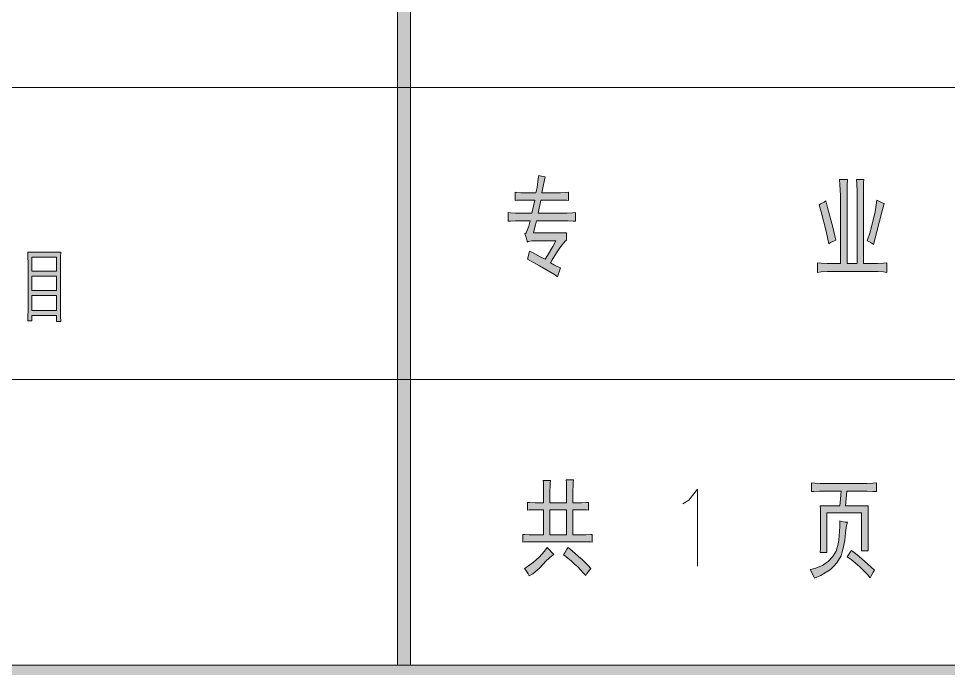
# Model space of a CAD drawing. Header units: millimetres. Extents: x 0 to 207, y 0 to 293.
# Drawn here: x 139.89 to 175.61, y 242.76 to 267.7 of the extents above; entities that cross this region are included whole.
import ezdxf

# ---------------------------------------------------------------- set-up
doc = ezdxf.new("R2010")
doc.units = ezdxf.units.MM

msp = doc.modelspace()

# ---------------------------------------------------------------- hatches: boundary and pattern name
h = msp.add_hatch(color=0)
h.dxf.hatch_style = 2
h.paths.add_polyline_path([(154.449639, 287.224611), (154.943528, 287.224611), (154.943528, 242.883972), (154.449639, 242.883972)])
h = msp.add_hatch(color=0)
h.dxf.hatch_style = 2
h.paths.add_polyline_path([(160.587972, 257.795889), (160.478611, 257.880556), (159.903583, 258.212167), (159.437917, 258.462639), (159.466139, 258.561417), (159.508472, 258.720167), (159.519056, 258.776611), (159.628417, 258.720167), (159.92475, 258.561417), (160.111722, 258.462639), (160.203444, 258.60375), (160.415111, 258.960056), (160.531528, 259.17525), (159.691917, 259.17525), (159.600194, 259.168194), (159.466139, 259.1435), (159.427333, 259.125861), (159.427333, 259.17525), (159.377944, 259.334), (159.332083, 259.439833), (159.392056, 259.482167), (159.494361, 259.732639), (159.54375, 259.940778), (159.088667, 259.940778), (158.979306, 259.940778), (158.78175, 259.930194), (158.693556, 259.923139), (158.693556, 260.25475), (158.78175, 260.247694), (158.979306, 260.237111), (159.088667, 260.237111), (159.610778, 260.237111), (159.716611, 260.734528), (159.275639, 260.734528), (159.180389, 260.734528), (159.025167, 260.727472), (158.961667, 260.720417), (158.961667, 261.034389), (159.025167, 261.027333), (159.180389, 261.01675), (159.275639, 261.01675), (159.762472, 261.01675), (159.804806, 261.217833), (159.854194, 261.549444), (159.868306, 261.6835), (159.977667, 261.658806), (160.104667, 261.634111), (160.122306, 261.634111), (160.094083, 261.507111), (160.030583, 261.200194), (159.995306, 261.01675), (160.62325, 261.01675), (160.704389, 261.01675), (160.901944, 261.027333), (161.018361, 261.034389), (161.018361, 260.720417), (160.937222, 260.727472), (160.739667, 260.734528), (160.62325, 260.734528), (159.949444, 260.734528), (159.843611, 260.237111), (160.87725, 260.237111), (160.965444, 260.237111), (161.170056, 260.247694), (161.286472, 260.25475), (161.286472, 259.923139), (161.198278, 259.930194), (161.000722, 259.940778), (160.891361, 259.940778), (159.787167, 259.940778), (159.744833, 259.782028), (159.688389, 259.549194), (159.67075, 259.475111), (160.937222, 259.475111), (160.937222, 259.192889), (160.894889, 259.17525), (160.753778, 259.009444), (160.651472, 258.861278), (160.549167, 258.709583), (160.383361, 258.445), (160.319861, 258.328583), (160.471556, 258.243917), (160.662056, 258.145139), (160.704389, 258.131028)])
h = msp.add_hatch(color=0)
h.dxf.hatch_style = 2
h.paths.add_polyline_path([(171.73575, 261.531806), (171.721639, 261.3025), (171.711056, 260.903861), (171.711056, 260.734528), (171.711056, 258.296833), (172.095583, 258.296833), (172.095583, 260.935611), (172.095583, 261.069667), (172.085, 261.366), (172.070889, 261.531806), (172.363694, 261.531806), (172.349583, 261.401278), (172.339, 261.119056), (172.339, 260.967361), (172.339, 258.296833), (172.790556, 258.296833), (172.885806, 258.296833), (173.111583, 258.310944), (173.245639, 258.328583), (173.245639, 257.961694), (173.111583, 257.979333), (172.892861, 257.996972), (172.804667, 257.996972), (171.03725, 257.996972), (170.956111, 257.996972), (170.723278, 257.979333), (170.571583, 257.961694), (170.571583, 258.328583), (170.723278, 258.310944), (170.949056, 258.296833), (171.026667, 258.296833), (171.457056, 258.296833), (171.457056, 260.752167), (171.457056, 260.928556), (171.439417, 261.316611), (171.421778, 261.531806)])
h = msp.add_hatch(color=0)
h.dxf.hatch_style = 2
h.paths.add_polyline_path([(173.139806, 260.604), (173.065722, 260.321778), (172.857583, 259.531556), (172.723528, 259.027083), (172.663556, 259.076472), (172.543611, 259.150556), (172.480111, 259.17525), (172.600056, 259.499806), (172.787028, 260.279444), (172.850528, 260.734528), (172.914028, 260.702778), (173.058667, 260.63575)])
h = msp.add_hatch(color=0)
h.dxf.hatch_style = 2
h.paths.add_polyline_path([(170.896139, 260.702778), (170.966694, 260.44525), (171.160722, 259.690306), (171.280667, 259.192889), (171.217167, 259.17525), (171.083111, 259.108222), (171.012556, 259.058833), (170.91025, 259.542139), (170.723278, 260.2865), (170.642139, 260.554611), (170.698583, 260.586361), (170.829111, 260.660444)])
h = msp.add_hatch(color=0)
h.paths.add_polyline_path([(141.50975, 258.737806), (141.506222, 258.561417), (141.502694, 258.226278), (141.502694, 258.067528), (141.502694, 256.642306), (141.502694, 256.550583), (141.506222, 256.271889), (141.50975, 256.081389), (141.351, 256.081389), (141.351, 256.300111), (140.3985, 256.300111), (140.3985, 256.0955), (140.246806, 256.0955), (140.250333, 256.257778), (140.253861, 256.522361), (140.253861, 256.617611), (140.253861, 258.067528), (140.253861, 258.268611), (140.250333, 258.60375), (140.246806, 258.737806)])
h.paths.add_polyline_path([(141.351, 256.497667), (141.351, 257.069167), (140.3985, 257.069167), (140.3985, 256.497667)])
h.paths.add_polyline_path([(141.351, 257.263194), (141.351, 257.81), (140.3985, 257.81), (140.3985, 257.263194)])
h.paths.add_polyline_path([(141.351, 258.007556), (141.351, 258.543778), (140.3985, 258.543778), (140.3985, 258.007556)])
h = msp.add_hatch(color=0)
h.paths.add_polyline_path([(160.055278, 249.114028), (160.055278, 249.449167), (160.048222, 249.879556), (160.044694, 249.978333), (160.323389, 249.978333), (160.312806, 249.879556), (160.298694, 249.449167), (160.298694, 249.114028), (160.94075, 249.114028), (160.94075, 249.456222), (160.933694, 249.897194), (160.926639, 249.995972), (161.205333, 249.995972), (161.19475, 249.897194), (161.184167, 249.456222), (161.184167, 249.114028), (161.417, 249.114028), (161.519306, 249.114028), (161.699222, 249.124611), (161.776833, 249.131667), (161.776833, 248.831806), (161.699222, 248.842389), (161.519306, 248.849444), (161.417, 248.849444), (161.184167, 248.849444), (161.184167, 247.886361), (161.579278, 247.886361), (161.681583, 247.886361), (161.857972, 247.896944), (161.928528, 247.904), (161.928528, 247.604139), (161.8615, 247.614722), (161.695694, 247.621778), (161.589861, 247.621778), (159.614306, 247.621778), (159.504944, 247.621778), (159.328556, 247.614722), (159.265056, 247.604139), (159.265056, 247.904), (159.328556, 247.896944), (159.504944, 247.886361), (159.614306, 247.886361), (160.055278, 247.886361), (160.055278, 248.849444), (159.857722, 248.849444), (159.720139, 248.849444), (159.508472, 248.842389), (159.441444, 248.831806), (159.441444, 249.131667), (159.515528, 249.124611), (159.730722, 249.114028), (159.868306, 249.114028)])
h.paths.add_polyline_path([(160.94075, 247.886361), (160.94075, 248.849444), (160.298694, 248.849444), (160.298694, 247.886361)])
h = msp.add_hatch(color=0)
h.dxf.hatch_style = 2
h.paths.add_polyline_path([(172.377806, 249.861917), (172.469528, 249.861917), (172.702361, 249.8725), (172.843472, 249.879556), (172.843472, 249.547944), (172.702361, 249.555), (172.469528, 249.565583), (172.377806, 249.565583), (171.704, 249.565583), (171.658139, 249.001139), (172.5295, 249.001139), (172.522444, 248.874139), (172.518917, 248.627194), (172.518917, 248.500194), (172.518917, 247.819333), (172.518917, 247.688806), (172.522444, 247.413639), (172.5295, 247.272528), (172.271972, 247.272528), (172.271972, 248.733028), (170.934944, 248.733028), (170.934944, 247.2055), (170.680944, 247.2055), (170.688, 247.357194), (170.691528, 247.639417), (170.691528, 247.769944), (170.691528, 248.468444), (170.691528, 248.609556), (170.688, 248.874139), (170.680944, 249.001139), (171.435889, 249.001139), (171.446472, 249.131667), (171.471167, 249.413889), (171.48175, 249.565583), (170.762083, 249.565583), (170.652722, 249.565583), (170.441056, 249.555), (170.342278, 249.547944), (170.342278, 249.879556), (170.472806, 249.8725), (170.680944, 249.861917), (170.762083, 249.861917)])
h = msp.add_hatch(color=0)
h.dxf.hatch_style = 2
h.paths.add_polyline_path([(171.728694, 248.369667), (171.696944, 248.242667), (171.654611, 247.971028), (171.6405, 247.819333), (171.626389, 247.671167), (171.569944, 247.374833), (171.527611, 247.230194), (171.488806, 247.085556), (171.323, 246.810389), (171.199528, 246.683389), (171.072528, 246.552861), (170.705639, 246.327083), (170.458694, 246.228306), (170.430472, 246.302389), (170.349333, 246.468194), (170.296417, 246.559917), (170.476333, 246.598722), (170.769139, 246.715139), (170.8785, 246.79275), (170.987861, 246.866833), (171.16425, 247.050278), (171.22775, 247.156111), (171.29125, 247.265472), (171.375917, 247.530056), (171.397083, 247.688806), (171.414722, 247.844028), (171.435889, 248.210917), (171.435889, 248.419056), (171.499389, 248.394361), (171.644028, 248.369667)])
h = msp.add_hatch(color=0)
h.dxf.hatch_style = 2
h.paths.add_polyline_path([(160.450389, 247.138472), (160.36925, 247.082028), (160.157583, 246.888), (160.027056, 246.750417), (159.896528, 246.612833), (159.639, 246.394111), (159.508472, 246.309444), (159.469667, 246.394111), (159.374417, 246.535222), (159.325028, 246.591667), (159.444972, 246.66575), (159.674278, 246.838611), (159.783639, 246.933861), (159.889472, 247.029111), (160.097611, 247.265472), (160.196389, 247.406583), (160.259889, 247.3325), (160.386889, 247.198444)])
h = msp.add_hatch(color=0)
h.dxf.hatch_style = 2
h.paths.add_polyline_path([(160.997194, 247.406583), (161.06775, 247.346611), (161.268833, 247.17375), (161.402889, 247.057333), (161.536944, 246.940917), (161.769778, 246.708083), (161.868556, 246.591667), (161.815639, 246.535222), (161.723917, 246.401167), (161.681583, 246.327083), (161.582806, 246.432917), (161.367611, 246.655167), (161.247667, 246.764528), (161.127722, 246.877417), (160.916056, 247.057333), (160.824333, 247.124361), (160.870194, 247.191389), (160.954861, 247.3325)])
h = msp.add_hatch(color=0)
h.dxf.hatch_style = 2
h.paths.add_polyline_path([(171.866278, 247.290167), (171.972111, 247.216083), (172.18025, 247.053806), (172.286083, 246.965611), (172.388389, 246.877417), (172.628278, 246.658694), (172.762333, 246.524639), (172.72, 246.457611), (172.638861, 246.3165), (172.600056, 246.242417), (172.494222, 246.369417), (172.296667, 246.574028), (172.204944, 246.658694), (172.109694, 246.739833), (171.866278, 246.933861), (171.714583, 247.039694), (171.7675, 247.113778), (171.841583, 247.240778)])
h = msp.add_hatch(color=0)
h.dxf.hatch_style = 2
h.paths.add_polyline_path([(201.9935, 242.883972), (201.9935, 242.390083), (25.124833, 242.390083), (25.124833, 242.883972)])

# ---------------------------------------------------------------- linework, layer by layer
at = {"color": 0, "lineweight": 0}
for points in [[(154.449639, 287.224611), (154.943528, 287.224611), (154.943528, 242.883972), (154.449639, 242.883972)], [(160.587972, 257.795889), (160.478611, 257.880556), (159.903583, 258.212167), (159.437917, 258.462639), (159.466139, 258.561417), (159.508472, 258.720167), (159.519056, 258.776611), (159.628417, 258.720167), (159.92475, 258.561417), (160.111722, 258.462639), (160.203444, 258.60375), (160.415111, 258.960056), (160.531528, 259.17525), (159.691917, 259.17525), (159.600194, 259.168194), (159.466139, 259.1435), (159.427333, 259.125861), (159.427333, 259.17525), (159.377944, 259.334), (159.332083, 259.439833), (159.392056, 259.482167), (159.494361, 259.732639), (159.54375, 259.940778), (159.088667, 259.940778), (158.979306, 259.940778), (158.78175, 259.930194), (158.693556, 259.923139), (158.693556, 260.25475), (158.78175, 260.247694), (158.979306, 260.237111), (159.088667, 260.237111), (159.610778, 260.237111), (159.716611, 260.734528), (159.275639, 260.734528), (159.180389, 260.734528), (159.025167, 260.727472), (158.961667, 260.720417), (158.961667, 261.034389), (159.025167, 261.027333), (159.180389, 261.01675), (159.275639, 261.01675), (159.762472, 261.01675), (159.804806, 261.217833), (159.854194, 261.549444), (159.868306, 261.6835), (159.977667, 261.658806), (160.104667, 261.634111), (160.122306, 261.634111), (160.094083, 261.507111), (160.030583, 261.200194), (159.995306, 261.01675), (160.62325, 261.01675), (160.704389, 261.01675), (160.901944, 261.027333), (161.018361, 261.034389), (161.018361, 260.720417), (160.937222, 260.727472), (160.739667, 260.734528), (160.62325, 260.734528), (159.949444, 260.734528), (159.843611, 260.237111), (160.87725, 260.237111), (160.965444, 260.237111), (161.170056, 260.247694), (161.286472, 260.25475), (161.286472, 259.923139), (161.198278, 259.930194), (161.000722, 259.940778), (160.891361, 259.940778), (159.787167, 259.940778), (159.744833, 259.782028), (159.688389, 259.549194), (159.67075, 259.475111), (160.937222, 259.475111), (160.937222, 259.192889), (160.894889, 259.17525), (160.753778, 259.009444), (160.651472, 258.861278), (160.549167, 258.709583), (160.383361, 258.445), (160.319861, 258.328583), (160.471556, 258.243917), (160.662056, 258.145139), (160.704389, 258.131028)], [(171.73575, 261.531806), (171.721639, 261.3025), (171.711056, 260.903861), (171.711056, 260.734528), (171.711056, 258.296833), (172.095583, 258.296833), (172.095583, 260.935611), (172.095583, 261.069667), (172.085, 261.366), (172.070889, 261.531806), (172.363694, 261.531806), (172.349583, 261.401278), (172.339, 261.119056), (172.339, 260.967361), (172.339, 258.296833), (172.790556, 258.296833), (172.885806, 258.296833), (173.111583, 258.310944), (173.245639, 258.328583), (173.245639, 257.961694), (173.111583, 257.979333), (172.892861, 257.996972), (172.804667, 257.996972), (171.03725, 257.996972), (170.956111, 257.996972), (170.723278, 257.979333), (170.571583, 257.961694), (170.571583, 258.328583), (170.723278, 258.310944), (170.949056, 258.296833), (171.026667, 258.296833), (171.457056, 258.296833), (171.457056, 260.752167), (171.457056, 260.928556), (171.439417, 261.316611), (171.421778, 261.531806)], [(173.139806, 260.604), (173.065722, 260.321778), (172.857583, 259.531556), (172.723528, 259.027083), (172.663556, 259.076472), (172.543611, 259.150556), (172.480111, 259.17525), (172.600056, 259.499806), (172.787028, 260.279444), (172.850528, 260.734528), (172.914028, 260.702778), (173.058667, 260.63575)], [(170.896139, 260.702778), (170.966694, 260.44525), (171.160722, 259.690306), (171.280667, 259.192889), (171.217167, 259.17525), (171.083111, 259.108222), (171.012556, 259.058833), (170.91025, 259.542139), (170.723278, 260.2865), (170.642139, 260.554611), (170.698583, 260.586361), (170.829111, 260.660444)], [(141.50975, 258.737806), (141.506222, 258.561417), (141.502694, 258.226278), (141.502694, 258.067528), (141.502694, 256.642306), (141.502694, 256.550583), (141.506222, 256.271889), (141.50975, 256.081389), (141.351, 256.081389), (141.351, 256.300111), (140.3985, 256.300111), (140.3985, 256.0955), (140.246806, 256.0955), (140.250333, 256.257778), (140.253861, 256.522361), (140.253861, 256.617611), (140.253861, 258.067528), (140.253861, 258.268611), (140.250333, 258.60375), (140.246806, 258.737806)], [(141.351, 258.007556), (141.351, 258.543778), (140.3985, 258.543778), (140.3985, 258.007556)], [(141.351, 257.263194), (141.351, 257.81), (140.3985, 257.81), (140.3985, 257.263194)], [(141.351, 256.497667), (141.351, 257.069167), (140.3985, 257.069167), (140.3985, 256.497667)], [(160.055278, 249.114028), (160.055278, 249.449167), (160.048222, 249.879556), (160.044694, 249.978333), (160.323389, 249.978333), (160.312806, 249.879556), (160.298694, 249.449167), (160.298694, 249.114028), (160.94075, 249.114028), (160.94075, 249.456222), (160.933694, 249.897194), (160.926639, 249.995972), (161.205333, 249.995972), (161.19475, 249.897194), (161.184167, 249.456222), (161.184167, 249.114028), (161.417, 249.114028), (161.519306, 249.114028), (161.699222, 249.124611), (161.776833, 249.131667), (161.776833, 248.831806), (161.699222, 248.842389), (161.519306, 248.849444), (161.417, 248.849444), (161.184167, 248.849444), (161.184167, 247.886361), (161.579278, 247.886361), (161.681583, 247.886361), (161.857972, 247.896944), (161.928528, 247.904), (161.928528, 247.604139), (161.8615, 247.614722), (161.695694, 247.621778), (161.589861, 247.621778), (159.614306, 247.621778), (159.504944, 247.621778), (159.328556, 247.614722), (159.265056, 247.604139), (159.265056, 247.904), (159.328556, 247.896944), (159.504944, 247.886361), (159.614306, 247.886361), (160.055278, 247.886361), (160.055278, 248.849444), (159.857722, 248.849444), (159.720139, 248.849444), (159.508472, 248.842389), (159.441444, 248.831806), (159.441444, 249.131667), (159.515528, 249.124611), (159.730722, 249.114028), (159.868306, 249.114028)], [(172.377806, 249.861917), (172.469528, 249.861917), (172.702361, 249.8725), (172.843472, 249.879556), (172.843472, 249.547944), (172.702361, 249.555), (172.469528, 249.565583), (172.377806, 249.565583), (171.704, 249.565583), (171.658139, 249.001139), (172.5295, 249.001139), (172.522444, 248.874139), (172.518917, 248.627194), (172.518917, 248.500194), (172.518917, 247.819333), (172.518917, 247.688806), (172.522444, 247.413639), (172.5295, 247.272528), (172.271972, 247.272528), (172.271972, 248.733028), (170.934944, 248.733028), (170.934944, 247.2055), (170.680944, 247.2055), (170.688, 247.357194), (170.691528, 247.639417), (170.691528, 247.769944), (170.691528, 248.468444), (170.691528, 248.609556), (170.688, 248.874139), (170.680944, 249.001139), (171.435889, 249.001139), (171.446472, 249.131667), (171.471167, 249.413889), (171.48175, 249.565583), (170.762083, 249.565583), (170.652722, 249.565583), (170.441056, 249.555), (170.342278, 249.547944), (170.342278, 249.879556), (170.472806, 249.8725), (170.680944, 249.861917), (170.762083, 249.861917)], [(160.94075, 247.886361), (160.94075, 248.849444), (160.298694, 248.849444), (160.298694, 247.886361)], [(171.728694, 248.369667), (171.696944, 248.242667), (171.654611, 247.971028), (171.6405, 247.819333), (171.626389, 247.671167), (171.569944, 247.374833), (171.527611, 247.230194), (171.488806, 247.085556), (171.323, 246.810389), (171.199528, 246.683389), (171.072528, 246.552861), (170.705639, 246.327083), (170.458694, 246.228306), (170.430472, 246.302389), (170.349333, 246.468194), (170.296417, 246.559917), (170.476333, 246.598722), (170.769139, 246.715139), (170.8785, 246.79275), (170.987861, 246.866833), (171.16425, 247.050278), (171.22775, 247.156111), (171.29125, 247.265472), (171.375917, 247.530056), (171.397083, 247.688806), (171.414722, 247.844028), (171.435889, 248.210917), (171.435889, 248.419056), (171.499389, 248.394361), (171.644028, 248.369667)], [(160.450389, 247.138472), (160.36925, 247.082028), (160.157583, 246.888), (160.027056, 246.750417), (159.896528, 246.612833), (159.639, 246.394111), (159.508472, 246.309444), (159.469667, 246.394111), (159.374417, 246.535222), (159.325028, 246.591667), (159.444972, 246.66575), (159.674278, 246.838611), (159.783639, 246.933861), (159.889472, 247.029111), (160.097611, 247.265472), (160.196389, 247.406583), (160.259889, 247.3325), (160.386889, 247.198444)], [(160.997194, 247.406583), (161.06775, 247.346611), (161.268833, 247.17375), (161.402889, 247.057333), (161.536944, 246.940917), (161.769778, 246.708083), (161.868556, 246.591667), (161.815639, 246.535222), (161.723917, 246.401167), (161.681583, 246.327083), (161.582806, 246.432917), (161.367611, 246.655167), (161.247667, 246.764528), (161.127722, 246.877417), (160.916056, 247.057333), (160.824333, 247.124361), (160.870194, 247.191389), (160.954861, 247.3325)], [(171.866278, 247.290167), (171.972111, 247.216083), (172.18025, 247.053806), (172.286083, 246.965611), (172.388389, 246.877417), (172.628278, 246.658694), (172.762333, 246.524639), (172.72, 246.457611), (172.638861, 246.3165), (172.600056, 246.242417), (172.494222, 246.369417), (172.296667, 246.574028), (172.204944, 246.658694), (172.109694, 246.739833), (171.866278, 246.933861), (171.714583, 247.039694), (171.7675, 247.113778), (171.841583, 247.240778)], [(201.9935, 242.883972), (201.9935, 242.390083), (25.124833, 242.390083), (25.124833, 242.883972)]]:
    msp.add_lwpolyline(points, close=True, dxfattribs=at)
for points in [[(77.840417, 265.052528), (201.9935, 265.052528)], [(77.840417, 253.844778), (201.9935, 253.844778)], [(165.410444, 249.082278), (165.636222, 249.219861), (165.974889, 249.643194), (165.974889, 246.686917)]]:
    msp.add_lwpolyline(points, dxfattribs=at)

doc.saveas('drawing.dxf')
